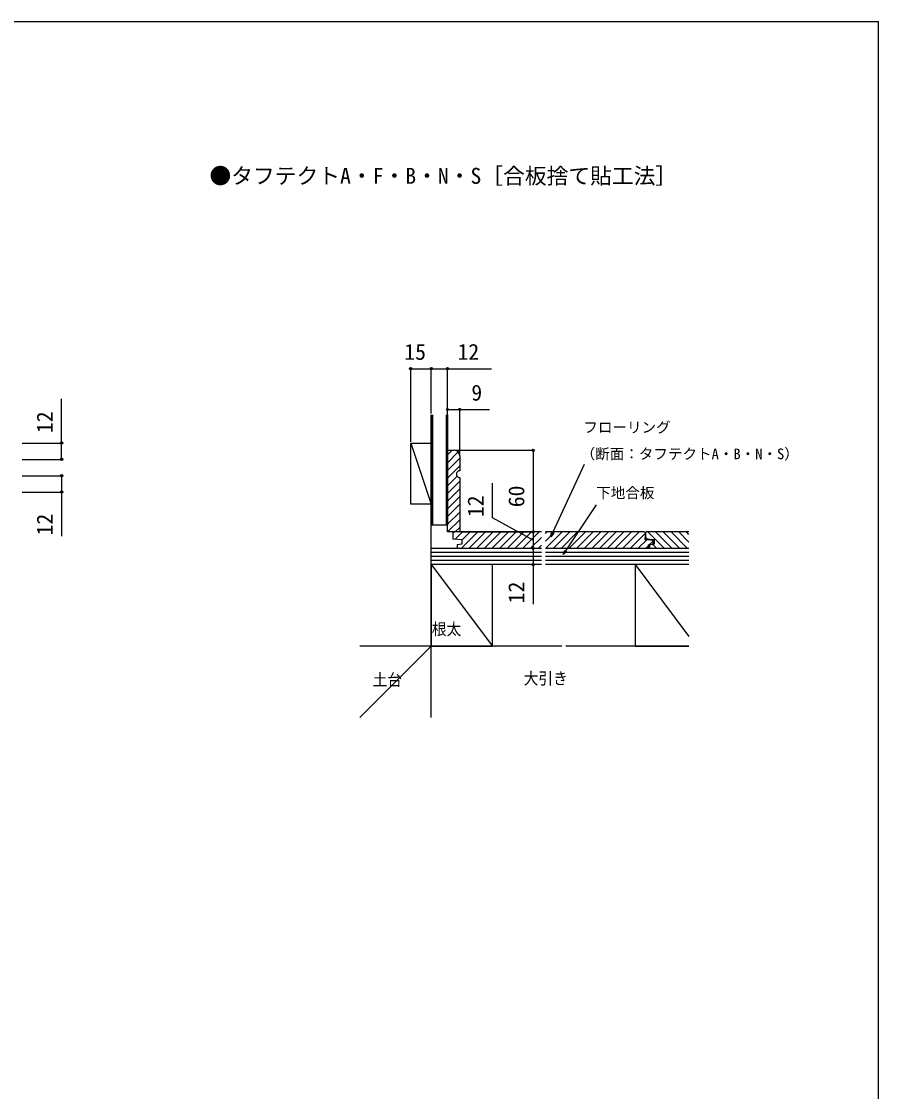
# Model space of a CAD drawing. Units: millimetres, scale not verified. Extents: x -700 to 700, y -1072 to 1066.
# Drawn here: x 70 to 700, y 181 to 968 of the extents above; entities that cross this region are included whole.
import ezdxf
from ezdxf.enums import TextEntityAlignment as Align

# ---------------------------------------------------------------- set-up
doc = ezdxf.new("R2010")
doc.units = ezdxf.units.MM
doc.header["$LTSCALE"] = 6
for name, color, linetype in [('0-1_USER1', 3, 'Continuous'), ('0-2_YKK_D', 6, 'Continuous'), ('0-3_YKK_ZWAK', 7, 'Continuous'), ('0-4_YSS_K', 3, 'Continuous'), ('0-5_YSS_KE', 3, 'Continuous')]:
    doc.layers.add(name, color=color, linetype=linetype)
doc.styles.add('ＭＳ ゴシック', font='')
doc.styles.get('ＭＳ ゴシック').set_extended_font_data('MS Gothic')

msp = doc.modelspace()

# ---------------------------------------------------------------- linework, layer by layer
at = {"layer": '0-2_YKK_D'}
for p, q in [((356, 658.6), (356, 713.298)), ((356, 712.298), (371, 712.298)), ((371, 679.39), (371, 713.298)), ((371, 679.39), (371, 713.298)), ((383, 679.39), (383, 713.298)), ((383, 659.298), (383, 683.298)), ((392, 649.298), (392, 683.298)), ((70.178, 657.6), (100.178, 657.6)), ((70.178, 645.6), (100.178, 645.6)), ((389, 652.298), (447, 652.298)), ((446, 652.298), (446, 592.298)), ((70.178, 633.6), (100.178, 633.6)), ((70.178, 621.6), (100.178, 621.6)), ((393, 592.298), (447, 592.298)), ((446, 592.298), (446, 580.298))]:
    msp.add_line(p, q, dxfattribs=at)
for points in [[(371, 712.298), (383, 712.298), (415.436, 712.298)], [(99.178, 645.6), (99.178, 657.6), (99.178, 690.036)], [(383, 682.298), (392, 682.298), (413.891, 682.298)], [(458.931, 588.781), (460.361, 591.865), (483.677, 642.13)], [(99.178, 633.6), (99.178, 621.6), (99.178, 589.164)], [(446, 586.298), (416, 602.63), (416, 628.266)], [(468.099, 575.638), (469.983, 578.468), (492.513, 612.298)], [(461.188, 591.482), (458.931, 588.781), (459.535, 592.249)], [(446, 580.298), (446, 568.298), (446, 539.261)], [(470.741, 577.963), (468.099, 575.638), (469.225, 578.973)]]:
    msp.add_lwpolyline(points, dxfattribs=at)
for centre in [(356, 712.298), (371, 712.298), (371, 712.298), (383, 712.298), (383, 682.298), (392, 682.298), (99.178, 657.6), (446, 652.298), (99.178, 645.6), (99.178, 633.6), (99.178, 621.6), (446, 592.298), (446, 592.298), (446, 580.298), (446, 580.298), (446, 568.298)]:
    msp.add_circle(centre, 0.85, dxfattribs=at)
at = {"layer": '0-3_YKK_ZWAK'}
msp.add_line((-700, 967.6), (700, 967.6), dxfattribs=at)
msp.add_lwpolyline([(-700, -1072.4), (700, -1072.4), (700, 967.6)], dxfattribs=at)
at = {"layer": '0-4_YSS_K'}
for p, q in [((371, 508.298), (371, 678.39)), ((372, 678.39), (372, 597.298)), ((382, 678.39), (382, 597.298)), ((356, 657.6), (371, 612.6)), ((383, 648.866), (386.431, 652.298)), ((383, 643.209), (390.872, 651.082)), ((383, 637.553), (392, 646.553)), ((383, 631.896), (392, 640.896)), ((383, 626.239), (390.025, 633.264)), ((383, 620.582), (392, 629.582)), ((383, 614.925), (392, 623.925)), ((383, 609.268), (392, 618.268)), ((383, 603.611), (392, 612.611)), ((383, 597.955), (392, 606.955)), ((383, 592.298), (392, 601.298)), ((387, 591.029), (388.268, 592.298)), ((393.925, 592.298), (388.568, 586.941)), ((388.657, 592.298), (392, 595.641)), ((405.239, 592.298), (393.239, 580.298)), ((399.582, 592.298), (393.5, 586.216)), ((410.896, 592.298), (398.896, 580.298)), ((416.553, 592.298), (404.553, 580.298)), ((422.21, 592.298), (410.21, 580.298)), ((427.866, 592.298), (415.866, 580.298)), ((433.523, 592.298), (421.523, 580.298)), ((439.18, 592.298), (427.18, 580.298)), ((444.837, 592.298), (432.837, 580.298)), ((450.494, 592.298), (438.494, 580.298)), ((455, 585.561), (461.737, 592.298)), ((455, 591.218), (456.08, 592.298)), ((455.394, 580.298), (467.394, 592.298)), ((461.051, 580.298), (473.051, 592.298)), ((466.707, 580.298), (478.707, 592.298)), ((472.364, 580.298), (484.364, 592.298)), ((478.021, 580.298), (490.021, 592.298)), ((483.678, 580.298), (495.678, 592.298)), ((489.335, 580.298), (501.335, 592.298)), ((494.992, 580.298), (506.992, 592.298)), ((500.649, 580.298), (512.649, 592.298)), ((506.305, 580.298), (518.305, 592.298)), ((511.962, 580.298), (523.962, 592.298)), ((517.619, 580.298), (528.431, 591.11)), ((542.378, 580.298), (530.378, 592.298)), ((548.035, 580.298), (536.035, 592.298)), ((553.692, 580.298), (541.692, 592.298)), ((559.348, 580.298), (547.348, 592.298)), ((560.564, 584.739), (553.005, 592.298)), ((560.564, 590.396), (558.662, 592.298)), ((390.202, 582.918), (390, 582.716)), ((452, 588.147), (444.151, 580.298)), ((452, 582.49), (449.808, 580.298)), ((523.276, 580.298), (529.776, 586.798)), ((530.079, 586.94), (528.5, 588.519)), ((531.648, 583.012), (534, 585.365)), ((536.721, 580.298), (533.883, 583.136)), ((452, 577.298), (371, 577.298)), ((560.564, 577.298), (455, 577.298)), ((528.933, 580.298), (530.5, 581.865)), ((452, 574.298), (371, 574.298)), ((452, 571.298), (371, 571.298)), ((371, 568.298), (416, 508.298)), ((560.564, 574.298), (455, 574.298)), ((560.564, 571.298), (455, 571.298)), ((521, 568.298), (560.564, 515.546)), ((371, 508.298), (318.5, 455.798))]:
    msp.add_line(p, q, dxfattribs=at)
msp.add_lwpolyline([(371, 657.6), (371, 612.6), (356, 612.6), (356, 657.6)], close=True, dxfattribs=at)
at = {"layer": '0-5_YSS_KE'}
for p, q in [((371, 678.39), (371, 597.298)), ((383, 678.39), (383, 597.298)), ((392, 648.298), (392, 637.298)), ((383, 597.298), (371, 597.298)), ((527.6, 592.298), (455, 592.298)), ((527.6, 592.298), (528.5, 591.798)), ((528.5, 591.798), (528, 586.798)), ((529.4, 592.298), (528.5, 591.798)), ((528.5, 591.798), (528.5, 587.098)), ((560.564, 592.298), (529.4, 592.298)), ((393.5, 586.448), (387, 587.098)), ((528, 586.798), (531.5, 586.798)), ((535, 586.448), (528.5, 587.098)), ((530.5, 582.898), (534, 583.248)), ((530.5, 582.898), (530.5, 580.298)), ((531.5, 586.798), (534, 585.948)), ((535, 583.248), (531.5, 582.898)), ((531.5, 582.898), (531.5, 580.298)), ((534, 585.948), (534, 583.248)), ((535, 586.448), (535, 583.248)), ((371, 580.298), (452, 580.298)), ((390, 580.298), (452, 580.298)), ((455, 580.298), (560.564, 580.298)), ((455, 580.298), (530.5, 580.298)), ((531.5, 580.298), (560.564, 580.298)), ((452, 568.298), (371, 568.298)), ((560.564, 568.298), (455, 568.298)), ((371, 508.298), (318.5, 508.298)), ((467, 508.298), (371, 508.298)), ((371, 455.798), (371, 508.298)), ((560.564, 508.298), (470, 508.298))]:
    msp.add_line(p, q, dxfattribs=at)
for points in [[(383, 592.298), (383, 652.298), (388, 652.298)], [(392, 632.298), (392, 592.298), (383, 592.298)], [(452, 592.298), (387.9, 592.298), (387, 591.798), (387, 587.098)], [(393.5, 586.448), (393.5, 583.248), (390, 582.898), (390, 580.298)], [(560.564, 568.298), (521, 568.298), (521, 508.298), (560.564, 508.298)]]:
    msp.add_lwpolyline(points, dxfattribs=at)
msp.add_lwpolyline([(416, 508.298), (416, 568.298), (371, 568.298), (371, 508.298)], close=True, dxfattribs=at)
for centre, radius, start, end in [((388, 648.298), 4, 0.00001, 89.99999), ((392, 634.798), 2.5, 89.99999, 270.00001)]:
    msp.add_arc(centre, radius, start, end, dxfattribs=at)

# ---------------------------------------------------------------- texts
at = {"layer": '0-1_USER1', "style": 'ＭＳ ゴシック'}
msp.add_text(' ●タフテクトA・F・B・N・S［合板捨て貼工法］', height=11.73, dxfattribs=at).set_placement((200, 844.691), align=Align.BOTTOM_LEFT)
at = {"layer": '0-1_USER1', "style": 'ＭＳ ゴシック', "width": 0.9}
for s, p in [('根太', (371.513, 513.866)), ('土台', (327.958, 476.593)), ('大引き', (439.025, 477.593))]:
    msp.add_text(s, height=8.798, dxfattribs=at).set_placement(p, align=Align.BOTTOM_LEFT)
at = {"layer": '0-2_YKK_D', "style": 'ＭＳ ゴシック'}
for s, height, p in [('15', 11.73, (351.227, 715.298)), ('12', 11.73, (390.345, 715.298)), ('9', 11.73, (400.527, 685.298)), ('フローリング', 7.845, (482.887, 662.942)), ('（断面：タフテクトA・B・N・S）', 7.845, (480.88, 643.407)), ('下地合板', 7.845, (492.358, 614.757))]:
    msp.add_text(s, height=height, dxfattribs=at).set_placement(p, align=Align.BOTTOM_LEFT)
for s, p in [('12', (96.178, 664.945)), ('60', (443, 610.434)), ('12', (413, 603.175)), ('12', (96.178, 589.709)), ('12', (443, 539.807))]:
    msp.add_text(s, height=11.73, rotation=90, dxfattribs=at).set_placement(p, align=Align.BOTTOM_LEFT)

doc.saveas('drawing.dxf')
